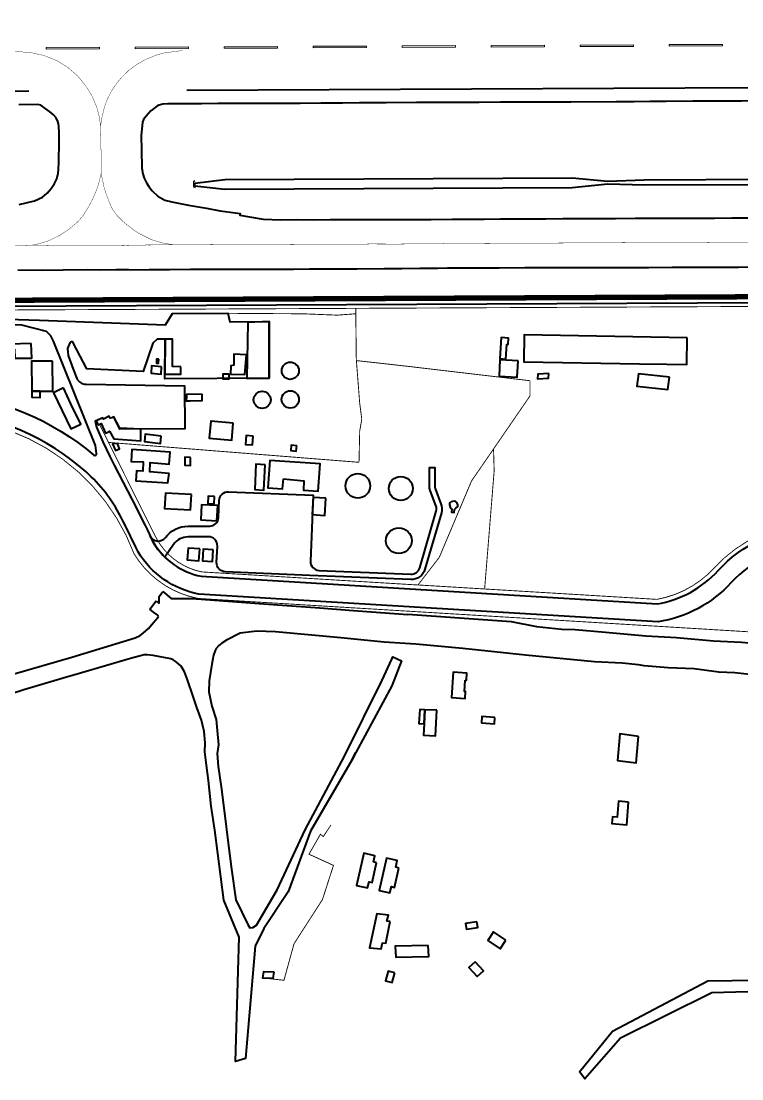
# Model space of a CAD drawing. Header units: metres. Extents: x 428 to 1115, y -4076 to 3914.
# Drawn here: x 932.749 to 933.099, y -369.26 to -368.745 of the extents above; entities that cross this region are included whole.
import ezdxf

# ---------------------------------------------------------------- set-up
doc = ezdxf.new("R2010")
doc.units = ezdxf.units.M
doc.header["$MEASUREMENT"] = 0
for name, pattern in [('CENTER', [50.8, 31.75, -6.35, 6.35, -6.35]), ('DASHED', [0.75, 0.5, -0.25]), ('HIDDEN', [9.525, 6.35, -3.175])]:
    doc.linetypes.add(name, pattern=pattern)
for name, color, linetype, lineweight in [('C-BLDG', 253, 'Continuous', 5), ('C-CLER-AERO', 253, 'Continuous', 5), ('C-FENC-AIRF-SECU', 253, 'DASHED', 0), ('C-NTWK-WATR-AIRF', 253, 'HIDDEN', 0), ('C-ROAD-AIRF', 253, 'Continuous', 5), ('C-ROAD-LAND', 253, 'Continuous', 9), ('C-RUNN', 253, 'Continuous', 5), ('C-RUNN-CNTR', 253, 'Continuous', 18), ('C-RUNN-MARK', 253, 'Continuous', 0), ('C-SHLD', 253, 'Continuous', 5)]:
    doc.layers.add(name, color=color, linetype=linetype, lineweight=lineweight)
doc.layers.add('C-STRM-HEAD WALL', color=253, linetype='Continuous')
doc.layers.add('C-TAXI-OTLN', color=4, linetype='Continuous')
doc.styles.add('ADPI R', font='swiss.ttf')
doc.linetypes.add('OLS', pattern='A,4,-2,4,-2,["OLS",ADPI R,S=1.2,R=0,X=-1.7,Y=-0.5],-2,4,-2,4,-2', length=26)

# ---------------------------------------------------------------- blocks, each defined once
blk = doc.blocks.new('Kholsi_Close-flat-3')
at = {"layer": 'C-STRM-HEAD WALL', "ltscale": 0.1}
for points in [[(-0.03, 1.5), (0.79, 2)], [(-0.03, 1.5), (0.03, -1.5)], [(0.03, -1.5), (0.87, -1.97)]]:
    blk.add_lwpolyline(points, dxfattribs=at)
blk = doc.blocks.new('*U17')
at = {"layer": 'C-RUNN-MARK'}
for points in [[(634195.53, 3064775.27), (634194.69, 3064775.59), (634183.75, 3064747.66), (634184.59, 3064747.33)], [(634177.29, 3064728.71), (634176.45, 3064729.04), (634165.5, 3064701.11), (634166.34, 3064700.78)], [(634159.05, 3064682.16), (634158.21, 3064682.49), (634147.26, 3064654.56), (634148.1, 3064654.23)], [(634140.8, 3064635.61), (634139.96, 3064635.94), (634129.02, 3064608), (634129.86, 3064607.68)], [(634122.56, 3064589.05), (634121.72, 3064589.38), (634110.78, 3064561.45), (634111.61, 3064561.12)], [(634104.32, 3064542.5), (634103.48, 3064542.83), (634092.53, 3064514.9), (634093.37, 3064514.57)], [(634086.07, 3064495.95), (634085.24, 3064496.28), (634074.29, 3064468.34), (634075.13, 3064468.02)], [(634067.83, 3064449.39), (634066.99, 3064449.72), (634056.05, 3064421.79), (634056.88, 3064421.46)]]:
    blk.add_hatch(color=256, dxfattribs=at).paths.add_polyline_path(points)
for points in [[(634194.69, 3064775.59), (634183.75, 3064747.66), (634184.59, 3064747.33), (634195.53, 3064775.27)], [(634176.45, 3064729.04), (634165.5, 3064701.11), (634166.34, 3064700.78), (634177.29, 3064728.71)], [(634158.21, 3064682.49), (634147.26, 3064654.56), (634148.1, 3064654.23), (634159.05, 3064682.16)], [(634139.96, 3064635.94), (634129.02, 3064608), (634129.86, 3064607.68), (634140.8, 3064635.61)], [(634121.72, 3064589.38), (634110.78, 3064561.45), (634111.61, 3064561.12), (634122.56, 3064589.05)], [(634103.48, 3064542.83), (634092.53, 3064514.9), (634093.37, 3064514.57), (634104.32, 3064542.5)], [(634085.24, 3064496.28), (634074.29, 3064468.34), (634075.13, 3064468.02), (634086.07, 3064495.95)], [(634066.99, 3064449.72), (634056.05, 3064421.79), (634056.88, 3064421.46), (634067.83, 3064449.39)]]:
    blk.add_lwpolyline(points, close=True, dxfattribs=at)

msp = doc.modelspace()

# ---------------------------------------------------------------- linework, layer by layer
at = {"layer": 'C-BLDG', "lineweight": 40}
for points in [[(932.85896, -368.89158), (932.85855, -368.91873), (932.86942, -368.91867), (932.86942, -368.89099)], [(932.75347, -368.90176), (932.74296, -368.902), (932.74293, -368.90439), (932.74546, -368.90449), (932.74555, -368.90889), (932.75375, -368.90888)], [(932.82638, -368.91302), (932.82223, -368.91296), (932.82236, -368.89967), (932.81873, -368.89959), (932.81854, -368.91666), (932.82642, -368.91667)], [(932.98502, -368.90208), (932.98565, -368.9021), (932.98588, -368.8991), (932.9822, -368.89887), (932.98155, -368.90907), (932.98457, -368.90927)], [(933.07283, -368.89889), (932.99342, -368.89751), (932.99326, -368.91057), (933.04966, -368.91155), (933.06297, -368.91178), (933.07267, -368.91195)], [(932.85823, -368.90725), (932.85209, -368.90693), (932.8521, -368.91229), (932.85067, -368.91252), (932.85052, -368.91661), (932.85751, -368.91675)], [(932.76384, -368.91028), (932.75366, -368.9104), (932.75379, -368.92499), (932.75793, -368.92497), (932.76396, -368.92493)], [(932.81689, -368.9131), (932.81203, -368.91265), (932.81191, -368.91614), (932.81677, -368.91659)], [(932.81563, -368.90936), (932.81458, -368.90929), (932.81446, -368.91123), (932.81551, -368.9113)], [(932.99057, -368.91022), (932.98167, -368.90974), (932.98122, -368.91763), (932.99012, -368.9181)], [(932.84992, -368.91665), (932.84682, -368.91663), (932.84675, -368.9189), (932.84985, -368.91893)], [(933.00541, -368.9163), (933.00004, -368.91666), (932.99989, -368.91898), (933.00526, -368.91862)], [(933.06416, -368.91816), (933.04917, -368.91655), (933.04834, -368.92252), (933.06333, -368.92413)], [(932.75793, -368.92497), (932.75379, -368.92499), (932.75377, -368.92789), (932.7579, -368.92794)], [(932.76916, -368.92337), (932.76439, -368.92573), (932.77284, -368.94329), (932.77761, -368.94093), (932.77283, -368.93101)], [(932.83676, -368.92635), (932.82909, -368.92655), (932.82906, -368.92762), (932.82901, -368.92963), (932.83085, -368.92958), (932.83668, -368.92943)], [(932.80693, -368.94333), (932.79672, -368.943), (932.79374, -368.93737), (932.79278, -368.93793), (932.79195, -368.93813), (932.79145, -368.93711), (932.78864, -368.93853), (932.78833, -368.93788), (932.7851, -368.93933), (932.78603, -368.94132), (932.78762, -368.94066), (932.78965, -368.9454), (932.79052, -368.94504), (932.79165, -368.94443), (932.79372, -368.94805), (932.80693, -368.94903)], [(932.85182, -368.94046), (932.8409, -368.93958), (932.84018, -368.9478), (932.85115, -368.94878)], [(932.81679, -368.94687), (932.80905, -368.94588), (932.8087, -368.94945), (932.81644, -368.95044)], [(932.86158, -368.94677), (932.85815, -368.94645), (932.85778, -368.95079), (932.86121, -368.95111)], [(932.79546, -368.95044), (932.79309, -368.95049), (932.79457, -368.95387), (932.79656, -368.95306)], [(932.82059, -368.96501), (932.81129, -368.96415), (932.81138, -368.95956), (932.82068, -368.96042), (932.82108, -368.95456), (932.80251, -368.95332), (932.80209, -368.95911), (932.80795, -368.95932), (932.80786, -368.96391), (932.80482, -368.9637), (932.80445, -368.96862), (932.82006, -368.9696)], [(932.88276, -368.95149), (932.88009, -368.95123), (932.87985, -368.95381), (932.88251, -368.95408)], [(932.83102, -368.95725), (932.82832, -368.95711), (932.82828, -368.96093), (932.83098, -368.96108)], [(932.87624, -368.96756), (932.88625, -368.9686), (932.88598, -368.97307), (932.89312, -368.97358), (932.89409, -368.9603), (932.8696, -368.95869), (932.86869, -368.97194), (932.8759, -368.9724)], [(932.86741, -368.9607), (932.86292, -368.9604), (932.8623, -368.97283), (932.86679, -368.97313)], [(932.83149, -368.97527), (932.81884, -368.97451), (932.81838, -368.98198), (932.83103, -368.98274)], [(932.8428, -368.9762), (932.83967, -368.97609), (932.83946, -368.97958), (932.8426, -368.97968)], [(932.89693, -368.977), (932.89068, -368.97659), (932.8902, -368.985), (932.89645, -368.98541)], [(932.9609, -368.97942), (932.96067, -368.9791), (932.96009, -368.97863), (932.95948, -368.97846), (932.95856, -368.97858), (932.95791, -368.97876), (932.95737, -368.9792), (932.95715, -368.97946), (932.95706, -368.97997), (932.95714, -368.98031), (932.95753, -368.98178), (932.9583, -368.98232), (932.95815, -368.98382), (932.95944, -368.98396), (932.95954, -368.98251), (932.96028, -368.98182), (932.96117, -368.98106), (932.96116, -368.98019)], [(932.84433, -368.98059), (932.83646, -368.98017), (932.83604, -368.98757), (932.84388, -368.98803)], [(932.83565, -369.00167), (932.82992, -369.0013), (932.82944, -369.00706), (932.83517, -369.00743)], [(932.8421, -369.00211), (932.8372, -369.00181), (932.8369, -369.00747), (932.84179, -369.00778)], [(932.9648, -369.06551), (932.9654, -369.0656), (932.96562, -369.06221), (932.95896, -369.0617), (932.95811, -369.07394), (932.96476, -369.07445), (932.96498, -369.07113), (932.96439, -369.07103)], [(932.94513, -369.07993), (932.94263, -369.0798), (932.94222, -369.08666), (932.94473, -369.08675)], [(932.9509, -369.08015), (932.94513, -369.07993), (932.94473, -369.08675), (932.94447, -369.09225), (932.95032, -369.09265)], [(932.97924, -369.08374), (932.97289, -369.08324), (932.97272, -369.08635), (932.97906, -369.08685)], [(933.0491, -369.09291), (933.04, -369.09173), (933.03882, -369.10464), (933.04792, -369.10582)], [(933.04427, -369.12494), (933.03938, -369.12446), (933.03873, -369.13216), (933.0364, -369.13199), (933.03621, -369.13528), (933.04342, -369.13593)], [(932.92159, -369.15438), (932.9201, -369.15394), (932.92076, -369.15099), (932.91541, -369.1498), (932.91192, -369.16549), (932.91726, -369.16667), (932.91795, -369.16364), (932.91951, -369.16394)], [(932.93243, -369.15699), (932.93093, -369.15654), (932.93166, -369.15338), (932.92641, -369.15221), (932.92287, -369.16794), (932.92811, -369.1691), (932.92884, -369.16593), (932.93033, -369.16638)], [(932.92819, -369.18302), (932.92665, -369.18281), (932.92737, -369.17987), (932.9217, -369.17928), (932.91816, -369.19572), (932.92383, -369.19631), (932.92455, -369.19337), (932.92609, -369.19357)], [(932.97049, -369.18313), (932.96497, -369.18391), (932.96533, -369.18666), (932.97086, -369.18588)], [(932.98457, -369.19213), (932.97851, -369.18797), (932.97571, -369.19218), (932.98176, -369.19634)], [(932.94676, -369.19464), (932.93069, -369.19491), (932.93094, -369.20034), (932.94701, -369.20008)], [(932.96965, -369.2026), (932.96651, -369.20542), (932.97057, -369.20977), (932.97371, -369.20695)], [(932.87174, -369.20764), (932.86651, -369.2074), (932.86611, -369.21034), (932.87133, -369.21058)], [(932.93048, -369.20792), (932.92729, -369.2071), (932.92595, -369.2119), (932.92914, -369.21273)]]:
    msp.add_lwpolyline(points, close=True, dxfattribs=at)
for centre, radius in [((932.87961, -368.91498), 0.00418), ((932.86592, -368.92913), 0.00417), ((932.87963, -368.92896), 0.00421), ((932.91251, -368.971), 0.00599), ((932.93339, -368.97224), 0.00583), ((932.93246, -368.99768), 0.00626)]:
    msp.add_circle(centre, radius, dxfattribs=at)
at = {"layer": 'C-CLER-AERO', "linetype": 'OLS', "lineweight": 40, "const_width": 0.0026, "flags": 128}
msp.add_lwpolyline([(931.30787, -368.6449), (933.95037, -368.63238), (933.95155, -368.87496), (931.30902, -368.88749), (931.30787, -368.6449)], close=True, dxfattribs=at)
at = {"layer": 'C-FENC-AIRF-SECU', "lineweight": 40, "ltscale": 0.2, "const_width": 0.000433, "flags": 128}
for points in [[(933.58705, -368.88141), (932.56032, -368.88628)], [(932.91151, -368.88725), (932.90246, -368.88793), (932.88603, -368.88727), (932.8492, -368.88704)], [(932.91148, -368.88461), (932.91176, -368.91002)], [(932.91341, -368.9444), (932.91441, -368.93853), (932.91339, -368.93055), (932.91181, -368.91003)], [(932.93961, -368.91314), (932.91181, -368.91003)], [(932.99628, -368.91983), (932.93957, -368.91316)], [(932.99628, -368.91983), (932.99631, -368.92721), (932.96782, -368.96866)], [(932.91341, -368.9444), (932.91308, -368.95954)], [(932.79113, -368.94986), (932.91308, -368.95954)], [(932.97856, -368.95304), (932.97886, -368.96377), (932.97422, -369.02118)], [(932.96782, -368.96866), (932.96782, -368.96866), (932.95214, -369.00579), (932.94178, -369.01922)], [(932.86611, -369.21041), (932.87654, -369.21159), (932.88144, -369.19381), (932.89526, -369.17235), (932.90065, -369.15568), (932.88872, -369.15024), (932.8943, -369.14052), (932.89567, -369.14167), (932.89942, -369.13601)]]:
    msp.add_lwpolyline(points, dxfattribs=at)
for points in [[(932.55891, -368.90841), (932.61358, -368.92166), (932.65081, -368.93301, 0.055323), (932.67558, -368.93527, -0.094697), (932.74351, -368.94434, -0.217915), (932.80357, -369.004, 0.214899), (932.83484, -369.02579), (933.27546, -369.05247)], [(933.35094, -368.92941), (933.3458, -368.92944, 0.183963), (933.32238, -368.9405), (933.305, -368.95575, -0.11002), (933.28135, -368.9689), (933.2139, -368.98493, -0.027439), (933.19008, -368.98882), (933.1331, -368.98895, 0.198539), (933.08622, -369.01069, -0.166186), (933.05806, -369.02623), (932.94178, -369.01922)], [(932.94176, -369.01924), (932.8365, -369.01287, -0.239704), (932.81342, -368.99449), (932.78672, -368.94103)]]:
    msp.add_lwpolyline(points, format="xyb", dxfattribs=at)
at = {"layer": 'C-NTWK-WATR-AIRF', "lineweight": 40}
for points in [[(933.24446, -368.81984, -0.241082), (933.18715, -368.87762, -0.048428), (933.16973, -368.87901), (932.54899, -368.88195)], [(933.24541, -368.82504, -0.228219), (933.18779, -368.88014, -0.048841), (933.16972, -368.88161), (932.54901, -368.88455)]]:
    msp.add_lwpolyline(points, format="xyb", dxfattribs=at)
for points in [[(932.83319, -368.82369), (932.84774, -368.82191), (933.01687, -368.82114), (933.03415, -368.82272), (933.05182, -368.82203), (933.1599, -368.82152), (933.16542, -368.82224)], [(932.8332, -368.82499), (932.83319, -368.82369)], [(932.8332, -368.82499), (932.84777, -368.82664), (933.01689, -368.82581), (933.03416, -368.82406), (933.05183, -368.82459), (933.15991, -368.82407), (933.16543, -368.8233)]]:
    msp.add_lwpolyline(points, dxfattribs=at)
at = {"layer": 'C-ROAD-AIRF', "lineweight": 40}
for points in [[(932.7113, -368.88896), (932.75758, -368.89031), (932.81889, -368.89267), (932.82222, -368.88716), (932.8492, -368.88704), (932.85026, -368.8912), (932.86942, -368.89099), (932.86942, -368.91867), (932.81855, -368.91891), (932.81873, -368.89959), (932.81487, -368.8996), (932.81264, -368.90148), (932.80801, -368.91542), (932.7806, -368.91398), (932.77391, -368.90132, 0.632251), (932.77234, -368.90138), (932.77117, -368.90416), (932.77158, -368.90751), (932.77387, -368.91424), (932.77577, -368.9187, 0.295241), (932.78023, -368.92154), (932.82821, -368.92233), (932.8283, -368.94322), (932.79672, -368.94337), (932.79374, -368.93737), (932.79278, -368.93793), (932.79195, -368.93813), (932.79143, -368.93712), (932.78866, -368.93853), (932.78836, -368.93786), (932.78471, -368.9395), (932.78533, -368.9425), (932.7884, -368.94958), (932.79186, -368.95669), (932.79385, -368.96095), (932.80469, -368.98185), (932.80449, -368.98147, -0.001273), (932.80469, -368.98185, -0.007761), (932.81315, -368.99892, 0.206156), (932.83622, -369.01502), (933.05819, -369.02846, 0.167457), (933.08786, -369.01219, -0.198332), (933.13315, -368.99117)], [(932.71308, -368.92609, -0.153367), (932.78393, -368.956, -0.153367), (932.78393, -368.956, 0.688083), (932.78535, -368.95522), (932.78483, -368.95141), (932.76435, -368.90052), (932.76313, -368.89797), (932.76159, -368.89647), (932.76088, -368.89586), (932.7489, -368.89278), (932.71638, -368.89202)], [(933.13335, -368.99983, 0.197416), (933.09425, -369.01804, -0.171728), (933.05863, -369.03717), (932.83511, -369.02364, -0.212978), (932.80552, -369.00306, 0.007947), (932.79699, -368.98581, 0.092911), (932.7802, -368.96423, 0.158771), (932.71221, -368.93471, 0.027446)]]:
    msp.add_lwpolyline(points, format="xyb", dxfattribs=at)
at = {"layer": 'C-ROAD-LAND', "lineweight": 40}
for p, q in [((932.81572, -369.0283), (932.81585, -369.02483)), ((932.81585, -369.02483), (932.81762, -369.02246)), ((932.81762, -369.02246), (932.82158, -369.02589)), ((932.82158, -369.02589), (932.83363, -369.02583)), ((932.83363, -369.02583), (932.83398, -369.02591)), ((932.83398, -369.02591), (932.84941, -369.02717)), ((932.81122, -369.03103), (932.81427, -369.02694)), ((932.81308, -369.0325), (932.81122, -369.03103)), ((932.81427, -369.02694), (932.81572, -369.0283)), ((932.84941, -369.02717), (932.86014, -369.02799)), ((932.86014, -369.02799), (932.8756, -369.02905)), ((932.8756, -369.02905), (932.89168, -369.03021)), ((932.89168, -369.03021), (932.91246, -369.03174)), ((932.81285, -369.03762), (932.81519, -369.03499)), ((932.81513, -369.03396), (932.81308, -369.0325)), ((932.8155, -369.03462), (932.81513, -369.03396)), ((932.81519, -369.03499), (932.8155, -369.03462)), ((932.91246, -369.03174), (932.93679, -369.03355)), ((932.93679, -369.03355), (932.9368, -369.03348)), ((932.9368, -369.03348), (932.98714, -369.03704)), ((932.80799, -369.04274), (932.81063, -369.04041)), ((932.81063, -369.04041), (932.81285, -369.03762)), ((932.98714, -369.03704), (932.99941, -369.03942)), ((932.99941, -369.03942), (933.01187, -369.04073)), ((933.01187, -369.04073), (933.01826, -369.04083)), ((933.01826, -369.04083), (933.0331, -369.04213)), ((932.77329, -369.05429), (932.80408, -369.0449)), ((932.80408, -369.0449), (932.8066, -369.04378)), ((932.8066, -369.04378), (932.80799, -369.04274)), ((933.0331, -369.04213), (933.05275, -369.04398)), ((933.05275, -369.04398), (933.06758, -369.04475)), ((933.06758, -369.04475), (933.08567, -369.04641)), ((933.08567, -369.04641), (933.09922, -369.04713)), ((933.09922, -369.04713), (933.1175, -369.04864)), ((932.74413, -369.06282), (932.77329, -369.05429))]:
    msp.add_line(p, q, dxfattribs=at)
msp.add_lwpolyline([(932.81884, -368.99615, -0.2343), (932.82985, -368.99062), (932.84039, -368.99057, 0.400612), (932.8447, -368.98642), (932.84506, -368.978, -0.414214), (932.84957, -368.97386), (932.89075, -368.97559), (932.88941, -369.00761, 0.414214), (932.89355, -369.01212), (932.93833, -369.014, 0.345299), (932.94267, -369.01088), (932.95066, -368.98339, 0.16416), (932.95054, -368.98063), (932.94771, -368.97329, -0.091076), (932.94742, -368.97175), (932.94737, -368.96203), (932.94997, -368.96201), (932.95002, -368.97174, 0.091076), (932.95014, -368.97235), (932.95297, -368.97969, -0.16416), (932.95315, -368.98412), (932.94517, -369.01161, -0.345299), (932.93822, -369.0166), (932.88912, -369.01454), (932.84793, -369.01281, -0.414214), (932.84378, -369.0083), (932.84412, -369.00029, 0.427947), (932.83977, -368.99577), (932.82987, -368.99582, 0.243614), (932.82281, -368.99952), (932.81854, -369.00563, -0.060703), (932.81315, -368.99892, 0.001582), (932.81147, -368.99542, 0.557357)], format="xyb", close=True, dxfattribs=at)
for points in [[(933.11058, -369.06366), (933.09606, -369.06203), (933.08817, -369.06167), (933.07621, -369.06005), (933.06355, -369.05961), (933.05183, -369.05855), (933.0491, -369.05811), (933.04114, -369.05723), (933.02763, -369.05657), (932.99411, -369.05332), (932.96367, -369.0502), (932.94072, -369.04799), (932.93548, -369.04768), (932.92529, -369.04707), (932.90419, -369.04488), (932.87247, -369.04205), (932.86326, -369.04175), (932.85515, -369.04274), (932.84861, -369.04608), (932.8463, -369.04761), (932.84485, -369.04866), (932.84357, -369.05008), (932.84307, -369.05108), (932.84225, -369.05332), (932.84172, -369.05591), (932.84138, -369.05776), (932.84006, -369.0659), (932.83994, -369.07123), (932.84145, -369.07818), (932.84352, -369.08472), (932.84398, -369.0901), (932.84462, -369.097), (932.84409, -369.1012), (932.84454, -369.10764), (932.84594, -369.11749), (932.84753, -369.13021), (932.8494, -369.14492), (932.85097, -369.15755), (932.85305, -369.17238), (932.85888, -369.18445), (932.86001, -369.18611), (932.86142, -369.18587), (932.86319, -369.18482), (932.87321, -369.16751), (932.8869, -369.13839), (932.90606, -369.10248), (932.92437, -369.06555), (932.92902, -369.05534), (932.92957, -369.05418), (932.93374, -369.05618), (932.92909, -369.06834), (932.91159, -369.10073), (932.90959, -369.10443), (932.88952, -369.13906), (932.87865, -369.16847), (932.86677, -369.18637), (932.86677, -369.18637), (932.86257, -369.19506), (932.85788, -369.2497), (932.853, -369.25114), (932.8548, -369.19068), (932.84728, -369.17257), (932.84283, -369.13862), (932.84115, -369.12679), (932.83986, -369.11442), (932.83892, -369.10697), (932.83795, -369.10036), (932.83811, -369.096), (932.83769, -369.09049), (932.83641, -369.08506), (932.8342, -369.07886), (932.83243, -369.07351), (932.82956, -369.06538), (932.82815, -369.0615), (932.82648, -369.05874), (932.82403, -369.05664), (932.82261, -369.05572), (932.82141, -369.05523), (932.81287, -369.05359), (932.81002, -369.05317), (932.80845, -369.0533), (932.80183, -369.05498), (932.77745, -369.06217), (932.76915, -369.06463), (932.74991, -369.07024), (932.74297, -369.0725)], [(932.90959, -369.10443), (932.91159, -369.10073)], [(933.13174, -369.21637), (933.08486, -369.21766), (933.04039, -369.23973), (933.02292, -369.25955), (933.02048, -369.2562), (933.03654, -369.2363), (933.08292, -369.21183), (933.13019, -369.21118)]]:
    msp.add_lwpolyline(points, dxfattribs=at)
at = {"layer": 'C-RUNN', "lineweight": 40, "ltscale": 0.1}
for points in [[(932.82931, -368.77848), (933.17567, -368.77684), (933.25259, -368.77648), (933.80431, -368.77386)], [(932.38751, -368.78057), (932.7524, -368.77885)]]:
    msp.add_lwpolyline(points, dxfattribs=at)
at = {"layer": 'C-RUNN-CNTR', "linetype": 'CENTER', "lineweight": 40, "const_width": 0.000173, "flags": 128}
for points in [[(932.31003, -368.85597), (932.32447, -368.8559), (932.34178, -368.85586), (932.36067, -368.85577), (932.37575, -368.85571), (932.39072, -368.85561), (932.39942, -368.85565), (932.40754, -368.85553), (932.41649, -368.85552), (932.42815, -368.85541), (932.43907, -368.85538), (932.44879, -368.85534), (932.45815, -368.85527), (932.46783, -368.85523), (932.47898, -368.85524), (932.48991, -368.85516), (932.4994, -368.85511), (932.50993, -368.85505), (932.52128, -368.85502), (932.53203, -368.85496), (932.54334, -368.85489), (932.55329, -368.85489), (932.56125, -368.85486), (932.56844, -368.8548), (932.5777, -368.85478), (932.59979, -368.85471), (932.60969, -368.85465), (932.6186, -368.85458), (932.63238, -368.85454), (932.64395, -368.85454), (932.65578, -368.85449), (932.66973, -368.85444), (932.68291, -368.85437), (932.70546, -368.85427), (932.72129, -368.85417), (932.73454, -368.85415), (932.74601, -368.85408), (932.75374, -368.85389), (932.76147, -368.85395), (932.76936, -368.8539), (932.77968, -368.85389), (932.78839, -368.85385), (932.79977, -368.85397), (932.80989, -368.85378), (932.81065, -368.85379), (932.81722, -368.85376), (932.82308, -368.85375), (932.82403, -368.85369), (932.83122, -368.85367), (932.83843, -368.85365), (932.84524, -368.8536), (932.85231, -368.85358), (932.85985, -368.85354), (932.86718, -368.85355), (932.8743, -368.8535), (932.88174, -368.85346), (932.88896, -368.85342), (932.8965, -368.85341), (932.90405, -368.85335), (932.91147, -368.8534), (932.91845, -368.85329), (932.92622, -368.85331), (932.9336, -368.85331), (932.94369, -368.85324), (932.95276, -368.85319), (932.95636, -368.85307), (932.97078, -368.853), (932.98271, -368.85295), (932.99446, -368.85293), (933.00652, -368.85284), (933.01953, -368.85278), (933.03144, -368.85273), (933.04269, -368.85265), (933.05538, -368.85264), (933.06567, -368.85262), (933.07604, -368.85258), (933.0866, -368.85245), (933.10171, -368.8524), (933.10901, -368.85242), (933.11775, -368.85227), (933.1341, -368.85228), (933.14307, -368.85226), (933.15196, -368.85222), (933.16676, -368.8522), (933.17286, -368.85217), (933.17657, -368.85188), (933.17986, -368.85141), (933.18338, -368.85058), (933.18646, -368.84946), (933.18962, -368.84803), (933.19282, -368.84628), (933.19578, -368.84436), (933.19819, -368.84241), (933.20033, -368.8403), (933.20215, -368.83833), (933.20381, -368.83632), (933.20533, -368.83427), (933.20727, -368.83058), (933.20843, -368.828), (933.20934, -368.82578), (933.21021, -368.82291), (933.2108, -368.81981), (933.21116, -368.81713), (933.2115, -368.81149), (933.21188, -368.80545), (933.21228, -368.79897), (933.21319, -368.79384), (933.21406, -368.78965), (933.21452, -368.7876), (933.21523, -368.78502), (933.21591, -368.78258), (933.21676, -368.78027), (933.21752, -368.7785), (933.21834, -368.77704), (933.21944, -368.77511), (933.22098, -368.77289), (933.22285, -368.77045), (933.22416, -368.76885), (933.22574, -368.76731), (933.22686, -368.76615), (933.22823, -368.76503), (933.23042, -368.7636), (933.2326, -368.7623), (933.23459, -368.76125), (933.23693, -368.76023), (933.24016, -368.75916), (933.24306, -368.75845), (933.24509, -368.75806), (933.24712, -368.75785), (933.25119, -368.75776)], [(932.82308, -368.85375), (932.81773, -368.85288), (932.81211, -368.85123), (932.80591, -368.84813), (932.80343, -368.84649), (932.80027, -368.84405), (932.79769, -368.84189), (932.79524, -368.83941), (932.79312, -368.83648), (932.79153, -368.83302), (932.79016, -368.82937), (932.78896, -368.82561), (932.78797, -368.82092), (932.78759, -368.81864), (932.78761, -368.81533), (932.78754, -368.80972), (932.78742, -368.80456), (932.78729, -368.79856), (932.78726, -368.79614), (932.78705, -368.79415), (932.78647, -368.7907), (932.78539, -368.78661), (932.78319, -368.78139), (932.7805, -368.77693), (932.77636, -368.77179), (932.77132, -368.76737), (932.7662, -368.76418), (932.75992, -368.76161), (932.75364, -368.76024), (932.74935, -368.75986), (932.7478, -368.75977), (932.74657, -368.75961), (932.73755, -368.75944)], [(932.82727, -368.7591), (932.82592, -368.75931), (932.82464, -368.7595), (932.82274, -368.75972), (932.81825, -368.76033), (932.81394, -368.76154), (932.80914, -368.76354), (932.80497, -368.7659), (932.8012, -368.76867), (932.79787, -368.77184), (932.79521, -368.77492), (932.79248, -368.77908), (932.79065, -368.78268), (932.7892, -368.78645), (932.78773, -368.79275), (932.78726, -368.79614)], [(932.78759, -368.81864), (932.78685, -368.82209), (932.78586, -368.82559), (932.78505, -368.82772), (932.78345, -368.83146), (932.78158, -368.83494), (932.7785, -368.8399), (932.7758, -368.84288), (932.77218, -368.84588), (932.76762, -368.84899), (932.7622, -368.85167), (932.75695, -368.85326), (932.75374, -368.85389)]]:
    msp.add_lwpolyline(points, dxfattribs=at)
at = {"layer": 'C-SHLD', "lineweight": 40}
for points in [[(932.7567, -368.78549), (932.74742, -368.78552)], [(932.7476, -368.83404), (932.75509, -368.83235), (932.75893, -368.83055), (932.76121, -368.82861), (932.76321, -368.82625), (932.76485, -368.82386), (932.76597, -368.82158), (932.76657, -368.81887), (932.76687, -368.81707), (932.76702, -368.81353), (932.7671, -368.80335), (932.76706, -368.79936), (932.76694, -368.79602), (932.76674, -368.79478), (932.76646, -368.79368), (932.7656, -368.79196), (932.76432, -368.79048), (932.76242, -368.78879), (932.76015, -368.78713), (932.75824, -368.78574), (932.7567, -368.78549)]]:
    msp.add_lwpolyline(points, dxfattribs=at)
msp.add_polyline3d([(933.11157, -368.7837, 0), (933.09928, -368.78382, 0), (933.08946, -368.78378, 0), (933.07558, -368.78388, 0), (933.06263, -368.78397, 0), (933.0547, -368.78401, 0), (933.04707, -368.78407, 0), (933.03817, -368.78411, 0), (933.01623, -368.78423, 0), (933.00759, -368.78429, 0), (933.00048, -368.7843, 0), (932.99068, -368.78433, 0), (932.9819, -368.78431, 0), (932.97158, -368.78438, 0), (932.96052, -368.78449, 0), (932.95024, -368.78448, 0), (932.94099, -368.78451, 0), (932.92628, -368.78463, 0), (932.92146, -368.78461, 0), (932.91327, -368.78465, 0), (932.90505, -368.78474, 0), (932.89449, -368.78474, 0), (932.8845, -368.78486, 0), (932.875, -368.78496, 0), (932.86205, -368.78494, 0), (932.85355, -368.78497, 0), (932.84441, -368.78494, 0), (932.83644, -368.78508, 0), (932.82636, -368.78508, 0), (932.82001, -368.78502, 0), (932.81756, -368.7853, 0), (932.81517, -368.78592, 0), (932.8118, -368.78848, 0), (932.80942, -368.79105, 0), (932.80823, -368.79269, 0), (932.80768, -368.79404, 0), (932.80708, -368.80059, 0), (932.80717, -368.80744, 0), (932.80734, -368.81635, 0), (932.80778, -368.81917, 0), (932.80842, -368.82128, 0), (932.80957, -368.82346, 0), (932.81083, -368.8254, 0), (932.81238, -368.82742, 0), (932.8152, -368.83006, 0), (932.81859, -368.83199, 0), (932.8219, -368.83284, 0), (932.83012, -368.83436, 0), (932.83883, -368.83587, 0), (932.84542, -368.83718, 0), (932.85525, -368.83849, 0), (932.85511, -368.83929, 0), (932.86639, -368.84123, 0), (932.87508, -368.8415, 0), (932.8826, -368.84143, 0), (932.891, -368.84151, 0), (932.89902, -368.84139, 0), (932.90796, -368.84142, 0), (932.91805, -368.84139, 0), (932.92595, -368.84137, 0), (932.93335, -368.8414, 0), (932.94112, -368.84133, 0), (932.9482, -368.84141, 0), (932.95834, -368.84128, 0), (932.96619, -368.84115, 0), (932.974, -368.84121, 0), (932.9819, -368.84111, 0), (932.99259, -368.84106, 0), (933.004, -368.84098, 0), (933.01223, -368.84092, 0), (933.02153, -368.84095, 0), (933.02949, -368.84083, 0), (933.03785, -368.8409, 0), (933.04747, -368.84077, 0), (933.05536, -368.84075, 0), (933.06355, -368.8408, 0), (933.07094, -368.8407, 0), (933.07838, -368.84073, 0), (933.08606, -368.84069, 0), (933.0945, -368.84065, 0), (933.1077, -368.84057, 0)], dxfattribs=at)
at = {"layer": 'C-TAXI-OTLN', "color": 253, "lineweight": 40}
msp.add_lwpolyline([(932.74706, -368.86593), (932.75897, -368.86596), (932.76914, -368.86584), (932.78088, -368.86576), (932.78732, -368.86592), (932.79486, -368.86571), (932.80106, -368.86577), (932.80903, -368.86581), (932.811, -368.86572), (932.82076, -368.86571), (932.83109, -368.86561), (932.83886, -368.86563), (932.84608, -368.86553), (932.85522, -368.86561), (932.86073, -368.8656), (932.86732, -368.86553), (932.88117, -368.86548), (932.88905, -368.86545), (932.89692, -368.8654), (932.90498, -368.86538), (932.91225, -368.86532), (932.92531, -368.86527), (932.93385, -368.86525), (932.94263, -368.86514), (932.95146, -368.86507), (932.95609, -368.86498), (932.96916, -368.8649), (932.98129, -368.86487), (932.99379, -368.86481), (933.00709, -368.86478), (933.02021, -368.86473), (933.0315, -368.86476), (933.04143, -368.86469), (933.05419, -368.86468), (933.06549, -368.86457), (933.07714, -368.86462), (933.08635, -368.86453), (933.09776, -368.86455), (933.10705, -368.86444)], dxfattribs=at)

# ---------------------------------------------------------------- block references
at = {"lineweight": 40, "xscale": 0.0008664000162988, "yscale": 0.0008664000162988, "zscale": 0.0008664000162988, "rotation": 0.2713628720925263}
msp.add_blockref('Kholsi_Close-flat-3', (932.83249, -368.82417), dxfattribs=at)
at = {"layer": 'C-RUNN-MARK', "lineweight": 40, "xscale": 0.0008663995821894, "yscale": 0.0008663995821894, "zscale": 0.0008663995821894, "rotation": 111.6703719335296}
msp.add_blockref('*U17', (3603.31196, 101.1299), dxfattribs=at)

doc.saveas('drawing.dxf')
